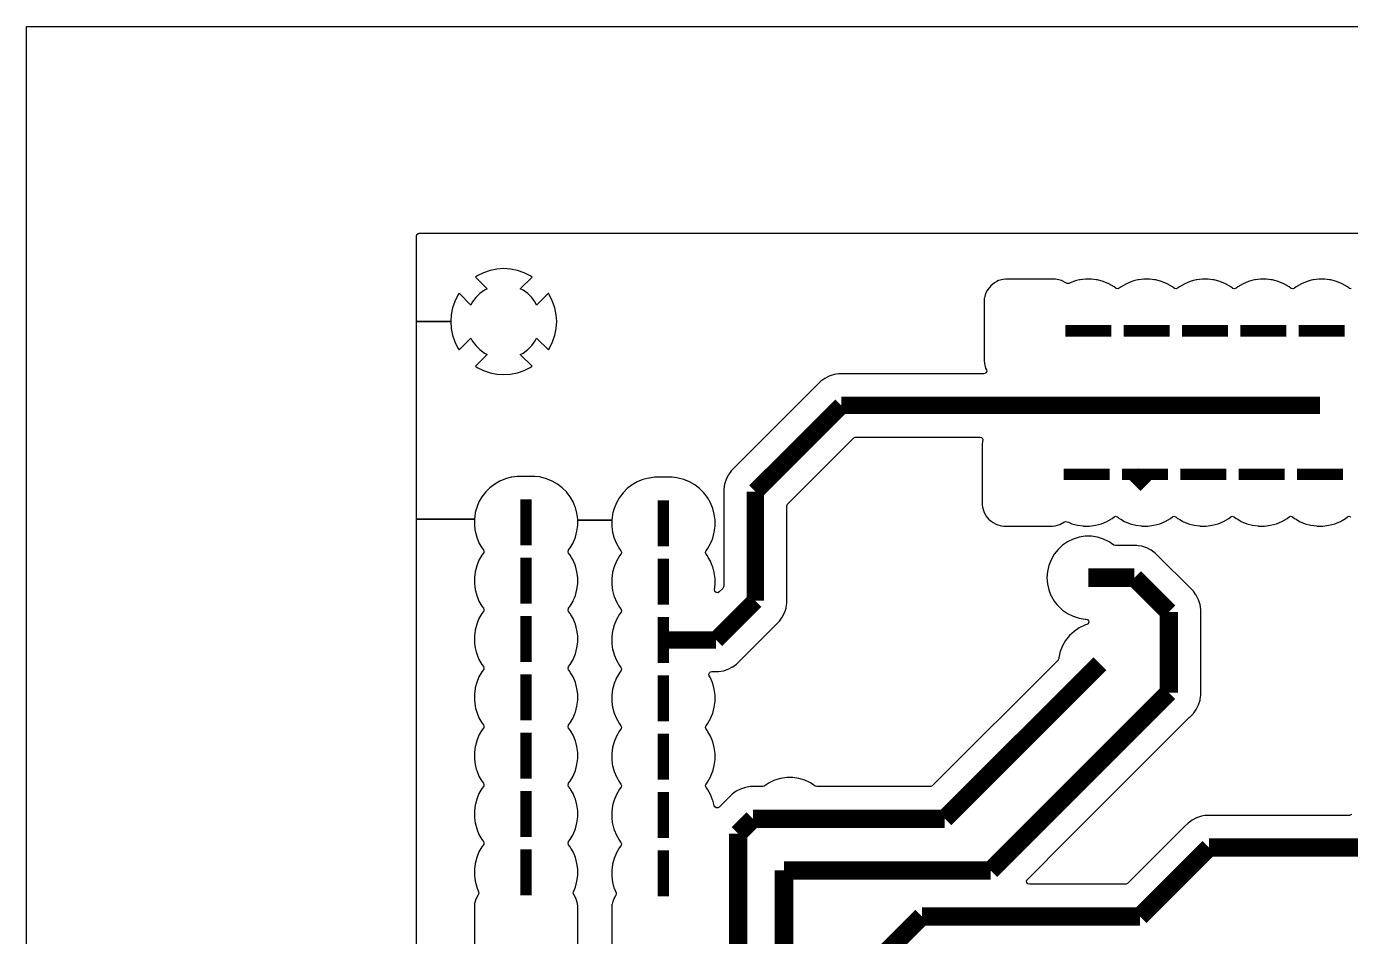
# Model space of a CAD drawing. Extents: x 3.61 to 8.55, y 3.5 to 7.35.
# Drawn here: x 3.613 to 5.882, y 5.793 to 7.353 of the extents above; entities that cross this region are included whole.
import ezdxf

# ---------------------------------------------------------------- set-up
doc = ezdxf.new("R2010")
doc.units = 0
doc.layers.get('0').update_dxf_attribs({"linetype": 'CONTINUOUS'})

msp = doc.modelspace()

# ---------------------------------------------------------------- linework, layer by layer
at = {"color": 0}
msp.add_lwpolyline([(3.61317, 7.35265), (8.54688, 7.35265), (8.54688, 3.50114), (3.61317, 3.50114), (3.61317, 7.35265)], close=True, dxfattribs=at)
at = {"color": 7}
for points in [[(5.88346, 6.90306), (5.88081, 6.9036), (5.8801, 6.90403), (5.8769, 6.90647), (5.868, 6.91162), (5.868, 6.91162), (5.85846, 6.91558), (5.85846, 6.91558), (5.85846, 6.91558), (5.84847, 6.91824), (5.84619, 6.91857), (5.83822, 6.9196), (5.83822, 6.9196), (5.8279, 6.9196), (5.8279, 6.9196), (5.81879, 6.9184), (5.81765, 6.91824), (5.81293, 6.91699), (5.80772, 6.91558), (5.80772, 6.91558), (5.79818, 6.91162), (5.79818, 6.91162), (5.78922, 6.90647), (5.78603, 6.90403), (5.78347, 6.90306), (5.78076, 6.9036), (5.78011, 6.90403), (5.77692, 6.90647), (5.76796, 6.91162), (5.76796, 6.91162), (5.75846, 6.91558), (5.75846, 6.91558), (5.75846, 6.91558), (5.74849, 6.91824), (5.74621, 6.91857), (5.73822, 6.9196), (5.73822, 6.9196), (5.72792, 6.9196), (5.72792, 6.9196), (5.71881, 6.9184), (5.71767, 6.91824), (5.71294, 6.91699), (5.70768, 6.91558), (5.70768, 6.91558), (5.69814, 6.91162), (5.69814, 6.91162), (5.68924, 6.90647), (5.68604, 6.90403), (5.68349, 6.90306), (5.68078, 6.9036), (5.68012, 6.90403), (5.67692, 6.90647), (5.66797, 6.91162), (5.66797, 6.91162), (5.65842, 6.91558), (5.65842, 6.91558), (5.65842, 6.91558), (5.64849, 6.91824), (5.64621, 6.91857), (5.63824, 6.9196), (5.63824, 6.9196), (5.62793, 6.9196), (5.62793, 6.9196), (5.61882, 6.9184), (5.61768, 6.91824), (5.6129, 6.91699), (5.60769, 6.91558), (5.60769, 6.91558), (5.59814, 6.91162), (5.59814, 6.91162), (5.58925, 6.90647), (5.58604, 6.90403), (5.5835, 6.90306), (5.58078, 6.9036), (5.58008, 6.90403), (5.57693, 6.90647), (5.56799, 6.91162), (5.56799, 6.91162), (5.55843, 6.91558), (5.55843, 6.91558), (5.55843, 6.91558), (5.54844, 6.91824), (5.54617, 6.91857), (5.53825, 6.9196), (5.53825, 6.9196), (5.52789, 6.9196), (5.52789, 6.9196), (5.51882, 6.9184), (5.51768, 6.91824), (5.51292, 6.91699), (5.50771, 6.91558), (5.50771, 6.91558), (5.49815, 6.91162), (5.49815, 6.91162), (5.48921, 6.90647), (5.48606, 6.90403), (5.48351, 6.90306), (5.48079, 6.9036), (5.48008, 6.90403), (5.47694, 6.90647), (5.46799, 6.91162), (5.46799, 6.91162), (5.45844, 6.91558), (5.45844, 6.91558), (5.45844, 6.91558), (5.44846, 6.91824), (5.44618, 6.91857), (5.43821, 6.9196), (5.43821, 6.9196), (5.4279, 6.9196), (5.4279, 6.9196), (5.41883, 6.9184), (5.41764, 6.91824), (5.41292, 6.91699), (5.40771, 6.91558), (5.40771, 6.91558), (5.39958, 6.91222), (5.39686, 6.91194), (5.39464, 6.91292), (5.39421, 6.91325), (5.39421, 6.91325), (5.38715, 6.91699), (5.38715, 6.91699), (5.38715, 6.91699), (5.38249, 6.91829), (5.37944, 6.91917), (5.37944, 6.91917), (5.37944, 6.91917), (5.37685, 6.91943), (5.37472, 6.9196), (5.37472, 6.9196), (5.29139, 6.9196), (5.29139, 6.9196), (5.29139, 6.9196), (5.29096, 6.91954), (5.28674, 6.91917), (5.27903, 6.91699), (5.27632, 6.91558), (5.27192, 6.91325), (5.27192, 6.91325), (5.27192, 6.91325), (5.26568, 6.90821), (5.26064, 6.90196), (5.26064, 6.90196), (5.25971, 6.90017), (5.25694, 6.89492), (5.25543, 6.88965), (5.25478, 6.88743), (5.25472, 6.88721), (5.25472, 6.88721), (5.25461, 6.88607), (5.25435, 6.88297), (5.25429, 6.88249), (5.25429, 6.77951), (5.25429, 6.77951), (5.25472, 6.77479), (5.25694, 6.76708), (5.25694, 6.76708), (5.25694, 6.76708), (5.25836, 6.76432), (5.2589, 6.76167), (5.25792, 6.75906), (5.25569, 6.75749), (5.25407, 6.75722), (5.00558, 6.75722), (4.99718, 6.75586), (4.98904, 6.75325), (4.98144, 6.74935), (4.97456, 6.74436), (4.97456, 6.74436), (4.8209, 6.59065), (4.81896, 6.588), (4.81868, 6.58762), (4.81728, 6.58572), (4.81586, 6.58376), (4.81201, 6.57617), (4.81201, 6.57617), (4.80935, 6.56808), (4.80806, 6.55968), (4.80806, 6.39285), (4.80729, 6.39019), (4.80664, 6.38938), (4.80051, 6.38325), (4.79807, 6.38194), (4.79536, 6.38217), (4.79313, 6.38379), (4.79215, 6.38639), (4.79221, 6.38737), (4.79335, 6.39589), (4.79335, 6.40625), (4.79199, 6.41644), (4.78933, 6.42643), (4.78907, 6.42703), (4.78537, 6.43599), (4.78537, 6.43599), (4.78163, 6.44239), (4.78017, 6.44493), (4.77778, 6.44808), (4.77675, 6.45068), (4.77735, 6.45335), (4.77778, 6.45404), (4.78017, 6.45719), (4.78537, 6.46615), (4.78603, 6.46772), (4.78857, 6.4739), (4.78933, 6.47569), (4.79199, 6.48568), (4.79335, 6.49593), (4.79335, 6.50624), (4.79199, 6.5165), (4.78933, 6.52642), (4.78933, 6.52642), (4.78537, 6.53597), (4.78537, 6.53597), (4.78017, 6.54492), (4.77393, 6.55311), (4.77393, 6.55311), (4.7666, 6.56039), (4.7666, 6.56039), (4.7584, 6.56668), (4.74946, 6.57189), (4.74946, 6.57189), (4.73996, 6.57579), (4.73996, 6.57579), (4.73996, 6.57579), (4.72999, 6.5785), (4.72771, 6.57878), (4.71972, 6.57981), (4.71972, 6.57981), (4.68972, 6.57981), (4.68972, 6.57981), (4.68061, 6.57861), (4.67947, 6.5785), (4.66949, 6.57579), (4.66949, 6.57579), (4.66, 6.57189), (4.66, 6.57189), (4.65104, 6.56668), (4.64285, 6.56039), (4.63553, 6.55311), (4.62924, 6.54492), (4.62408, 6.53597), (4.62408, 6.53597), (4.62011, 6.52642), (4.62011, 6.52642), (4.61817, 6.5191), (4.61746, 6.5165), (4.6161, 6.50624), (4.55789, 6.50624), (4.55789, 6.50782), (4.55653, 6.51807), (4.55388, 6.528), (4.5536, 6.52875), (4.54992, 6.53754), (4.54992, 6.53754), (4.54476, 6.5465), (4.53965, 6.55311), (4.53847, 6.55469), (4.53847, 6.55469), (4.53847, 6.55469), (4.53119, 6.56201), (4.53119, 6.56201), (4.523, 6.56825), (4.51406, 6.5734), (4.51406, 6.5734), (4.5045, 6.57736), (4.5045, 6.57736), (4.5045, 6.57736), (4.49451, 6.58008), (4.49224, 6.58035), (4.48432, 6.58143), (4.48432, 6.58143), (4.45426, 6.58143), (4.45426, 6.58143), (4.44521, 6.58018), (4.44407, 6.58008), (4.43408, 6.57736), (4.43408, 6.57736), (4.42453, 6.5734), (4.42453, 6.5734), (4.41558, 6.56825), (4.40739, 6.56201), (4.40012, 6.55469), (4.39382, 6.5465), (4.38867, 6.53754), (4.38867, 6.53754), (4.38471, 6.528), (4.38471, 6.528), (4.38238, 6.51926), (4.38206, 6.51807), (4.38069, 6.50782), (4.28153, 6.50782), (4.28153, 6.84674), (4.34039, 6.84674), (4.34115, 6.8349), (4.34115, 6.8349), (4.34343, 6.82324), (4.34343, 6.82324), (4.34728, 6.81201), (4.34728, 6.81201), (4.35249, 6.80138), (4.35465, 6.79812), (4.35465, 6.79812), (4.37489, 6.81836), (4.37722, 6.81375), (4.38303, 6.80572), (4.39008, 6.79867), (4.39811, 6.79286), (4.40272, 6.79053), (4.38249, 6.77029), (4.38574, 6.76818), (4.39638, 6.76292), (4.39638, 6.76292), (4.40761, 6.75911), (4.40761, 6.75911), (4.41928, 6.75678), (4.41928, 6.75678), (4.4311, 6.75597), (4.44293, 6.75678), (4.44293, 6.75678), (4.45458, 6.75911), (4.45458, 6.75911), (4.46582, 6.76292), (4.46582, 6.76292), (4.47646, 6.76818), (4.47971, 6.77029), (4.45947, 6.79053), (4.46414, 6.79286), (4.47211, 6.79867), (4.47917, 6.80572), (4.48497, 6.81375), (4.48731, 6.81836), (4.50754, 6.79812), (4.50971, 6.80138), (4.51492, 6.81201), (4.51492, 6.81201), (4.51878, 6.82324), (4.51878, 6.82324), (4.52106, 6.8349), (4.52106, 6.8349), (4.52186, 6.84674), (4.52106, 6.85856), (4.52106, 6.85861), (4.51878, 6.87022), (4.51878, 6.87022), (4.51492, 6.88146), (4.51492, 6.88146), (4.50971, 6.89208), (4.50754, 6.89535), (4.48731, 6.87511), (4.48497, 6.87978), (4.47917, 6.88781), (4.47211, 6.89481), (4.46414, 6.90061), (4.45947, 6.903), (4.47971, 6.92318), (4.47646, 6.92535), (4.46582, 6.93056), (4.46582, 6.93056), (4.45458, 6.9344), (4.45458, 6.9344), (4.44293, 6.93668), (4.44293, 6.93668), (4.4311, 6.9375), (4.41928, 6.93668), (4.41928, 6.93668), (4.40761, 6.9344), (4.40761, 6.9344), (4.39638, 6.93056), (4.39638, 6.93056), (4.38574, 6.92535), (4.38249, 6.92318), (4.38249, 6.92318), (4.40272, 6.903), (4.39811, 6.90061), (4.39008, 6.89481), (4.38303, 6.88781), (4.37722, 6.87978), (4.37489, 6.87511), (4.35465, 6.89535), (4.35465, 6.89535), (4.35249, 6.89208), (4.34728, 6.88146), (4.34728, 6.88146), (4.34343, 6.87022), (4.34343, 6.87022), (4.34115, 6.85861), (4.34115, 6.85856), (4.34039, 6.84674), (4.28153, 6.84674), (4.28153, 6.99343), (4.28228, 6.99604), (4.2844, 6.99783), (4.2864, 6.99832), (8.17421, 6.99832)], [(5.88411, 6.00174), (5.88167, 6.00043), (5.88064, 6.00032), (5.64432, 6.00032), (5.64432, 6.00032), (5.6441, 6.00032), (5.63542, 6.00032), (5.6326, 5.99983), (5.62685, 5.99897), (5.6186, 5.99625), (5.6186, 5.99625), (5.61089, 5.99229), (5.60385, 5.98719), (5.60385, 5.98719), (5.59771, 5.98107), (5.59771, 5.98107), (5.54844, 5.93186), (5.50022, 5.88363), (5.49783, 5.88232), (5.49681, 5.88222), (5.33192, 5.88222), (5.32926, 5.88297), (5.32747, 5.88504), (5.3271, 5.88775), (5.32824, 5.89025), (5.32844, 5.89051), (5.39751, 5.95958), (5.6065, 6.16857), (5.6065, 6.16857), (5.60678, 6.16883), (5.60678, 6.16883), (5.6129, 6.17497), (5.618, 6.18201), (5.62196, 6.18972), (5.62468, 6.19803), (5.62489, 6.1996), (5.62597, 6.20654), (5.62597, 6.21522), (5.62597, 6.21544), (5.62597, 6.21544), (5.62597, 6.35303), (5.62597, 6.35303), (5.62468, 6.3616), (5.6231, 6.36643), (5.62196, 6.36985), (5.62196, 6.36985), (5.62028, 6.37321), (5.618, 6.37761), (5.61735, 6.37853), (5.6129, 6.3846), (5.6129, 6.3846), (5.60678, 6.39079), (5.55404, 6.44353), (5.55404, 6.44353), (5.55106, 6.4465), (5.54775, 6.44982), (5.54775, 6.44982), (5.54775, 6.44982), (5.54069, 6.45492), (5.54069, 6.45492), (5.54069, 6.45492), (5.53808, 6.45628), (5.53299, 6.45888), (5.53299, 6.45888), (5.52474, 6.46153), (5.51856, 6.46251), (5.51617, 6.46289), (5.50749, 6.46289), (5.50726, 6.46289), (5.50726, 6.46289), (5.47954, 6.46289), (5.47689, 6.46371), (5.47678, 6.46376), (5.46858, 6.46929), (5.46858, 6.46929), (5.46858, 6.46929), (5.46858, 6.46935), (5.45904, 6.4739), (5.45904, 6.4739), (5.44889, 6.47706), (5.44889, 6.47706), (5.43837, 6.47863), (5.43837, 6.47863), (5.42774, 6.47863), (5.42774, 6.47863), (5.41726, 6.47706), (5.41726, 6.47706), (5.40712, 6.4739), (5.39751, 6.46929), (5.38872, 6.46332), (5.38097, 6.45611), (5.37435, 6.44781), (5.36903, 6.43858), (5.36903, 6.43858), (5.36513, 6.42871), (5.36513, 6.42871), (5.36279, 6.41835), (5.36199, 6.40776), (5.36199, 6.40776), (5.36279, 6.39719), (5.36513, 6.38683), (5.36513, 6.38683), (5.36887, 6.37728), (5.36903, 6.3769), (5.37435, 6.36774), (5.3789, 6.36199), (5.38097, 6.35943), (5.38781, 6.35303), (5.38872, 6.35221), (5.39751, 6.34619), (5.40712, 6.34158), (5.41726, 6.33843), (5.41726, 6.33843), (5.41726, 6.33843), (5.42774, 6.33686), (5.42774, 6.33686), (5.42774, 6.33686), (5.42774, 6.33686), (5.42871, 6.33686), (5.43132, 6.3361), (5.43317, 6.33404), (5.43354, 6.33132), (5.4324, 6.32878), (5.43012, 6.32731), (5.42817, 6.32671), (5.42681, 6.32628), (5.41721, 6.32167), (5.40842, 6.31569), (5.40067, 6.30849), (5.39404, 6.30018), (5.38872, 6.29096), (5.38872, 6.29096), (5.38482, 6.28108), (5.38482, 6.28108), (5.38249, 6.27072), (5.38238, 6.26937), (5.3814, 6.26682), (5.38097, 6.26628), (5.16558, 6.05094), (5.16319, 6.04964), (5.16217, 6.04953), (4.96772, 6.04953), (4.96511, 6.05029), (4.965, 6.05035), (4.95682, 6.05593), (4.95682, 6.05593), (4.95682, 6.05593), (4.95682, 6.05593), (4.94721, 6.06054), (4.94721, 6.06054), (4.93707, 6.06369), (4.93707, 6.06369), (4.9266, 6.06526), (4.9266, 6.06526), (4.91596, 6.06526), (4.91596, 6.06526), (4.90543, 6.06369), (4.90543, 6.06369), (4.89529, 6.06054), (4.88574, 6.05593), (4.88574, 6.05593), (4.87756, 6.05035), (4.87494, 6.04953), (4.87478, 6.04953), (4.86279, 6.04953), (4.86279, 6.04953), (4.86263, 6.04953), (4.85394, 6.04953), (4.85129, 6.0491), (4.84538, 6.04818), (4.83708, 6.04546), (4.83708, 6.04546), (4.82937, 6.04156), (4.82238, 6.0364), (4.82238, 6.0364), (4.81619, 6.03028), (4.80018, 6.01421), (4.79775, 6.01292), (4.79497, 6.01313), (4.79281, 6.01476), (4.79199, 6.01644), (4.79172, 6.01736), (4.78933, 6.02642), (4.78907, 6.02701), (4.78537, 6.03597), (4.78537, 6.03597), (4.78082, 6.04389), (4.78017, 6.04492), (4.77778, 6.04812), (4.77675, 6.05067), (4.77735, 6.05339), (4.77778, 6.05404), (4.78017, 6.05724), (4.78537, 6.06614), (4.78603, 6.06776), (4.78842, 6.07351), (4.78933, 6.07568), (4.79199, 6.08567), (4.79335, 6.09592), (4.79335, 6.10622), (4.79199, 6.11649), (4.78933, 6.12646), (4.78933, 6.12646), (4.78537, 6.13596), (4.78537, 6.13596), (4.78097, 6.14356), (4.78017, 6.14492), (4.77778, 6.14811), (4.77675, 6.15067), (4.77735, 6.15338), (4.77778, 6.15403), (4.78017, 6.15722), (4.78537, 6.16618), (4.78603, 6.16775), (4.78662, 6.16928), (4.78933, 6.17567), (4.79199, 6.18565), (4.79335, 6.1959), (4.79335, 6.20622), (4.79199, 6.21647), (4.78933, 6.22646), (4.78922, 6.22661), (4.78537, 6.236), (4.78537, 6.236), (4.78326, 6.23958), (4.78261, 6.24229), (4.78353, 6.24485), (4.78569, 6.24658), (4.78749, 6.2469), (4.79915, 6.2469), (4.79915, 6.2469), (4.80757, 6.24826), (4.81565, 6.25087), (4.82324, 6.25478), (4.82357, 6.25499), (4.83018, 6.25976), (4.90354, 6.33311), (4.90853, 6.34), (4.91238, 6.3476), (4.91504, 6.35568), (4.91525, 6.35721), (4.91635, 6.36415), (4.91635, 6.53093), (4.91715, 6.53358), (4.91781, 6.5344), (5.03082, 6.64746), (5.03326, 6.64876), (5.03429, 6.64887), (5.24735, 6.64887), (5.24994, 6.64811), (5.25179, 6.64606), (5.25217, 6.64328), (5.25201, 6.64268), (5.25185, 6.64204), (5.25157, 6.64111), (5.25157, 6.64111), (5.25114, 6.63644), (5.25114, 6.53342), (5.25114, 6.53342), (5.25114, 6.53342), (5.25125, 6.5325), (5.25157, 6.52875), (5.25379, 6.52106), (5.25379, 6.52106), (5.25379, 6.52106), (5.25749, 6.51394), (5.25749, 6.51394), (5.26253, 6.50771), (5.26594, 6.50493), (5.26878, 6.50265), (5.27588, 6.49897), (5.28358, 6.49675), (5.28825, 6.49631), (5.37158, 6.49631), (5.37631, 6.49675), (5.384, 6.49897), (5.39106, 6.50265), (5.3915, 6.50299), (5.39399, 6.50407), (5.39643, 6.50369), (5.39899, 6.50265), (5.40457, 6.50032), (5.4145, 6.49767), (5.42432, 6.49636), (5.42475, 6.49631), (5.42475, 6.49631), (5.42475, 6.49631), (5.43506, 6.49631), (5.43506, 6.49631), (5.44532, 6.49767), (5.45529, 6.50032), (5.46485, 6.50429), (5.47379, 6.50944), (5.47694, 6.51188), (5.47954, 6.51292), (5.48221, 6.51232), (5.48292, 6.51188), (5.48606, 6.50944), (5.48893, 6.50782), (5.49501, 6.50429), (5.49501, 6.50429), (5.50456, 6.50032), (5.50456, 6.50032), (5.51454, 6.49767), (5.52431, 6.49636), (5.52474, 6.49631), (5.52474, 6.49631), (5.52474, 6.49631), (5.5351, 6.49631), (5.5351, 6.49631), (5.54531, 6.49767), (5.55528, 6.50032), (5.56483, 6.50429), (5.57379, 6.50944), (5.57693, 6.51188), (5.57954, 6.51292), (5.58219, 6.51232), (5.5829, 6.51188), (5.58604, 6.50944), (5.58892, 6.50782), (5.595, 6.50429), (5.595, 6.50429), (5.60454, 6.50032), (5.60454, 6.50032), (5.61453, 6.49767), (5.62429, 6.49636), (5.62478, 6.49631), (5.62478, 6.49631), (5.62478, 6.49631), (5.6351, 6.49631), (5.6351, 6.49631), (5.64535, 6.49767), (5.65528, 6.50032), (5.66482, 6.50429), (5.67378, 6.50944), (5.67697, 6.51188), (5.67953, 6.51292), (5.68218, 6.51232), (5.68289, 6.51188), (5.68608, 6.50944), (5.68892, 6.50782), (5.69499, 6.50429), (5.69499, 6.50429), (5.70454, 6.50032), (5.70454, 6.50032), (5.71451, 6.49767), (5.72428, 6.49636), (5.72478, 6.49631), (5.72478, 6.49631), (5.72478, 6.49631), (5.73508, 6.49631), (5.73508, 6.49631), (5.74533, 6.49767), (5.75532, 6.50032), (5.76481, 6.50429), (5.77376, 6.50944), (5.77696, 6.51188), (5.77951, 6.51292), (5.78222, 6.51232), (5.78288, 6.51188), (5.78608, 6.50944), (5.78896, 6.50782), (5.79503, 6.50429), (5.79503, 6.50429), (5.80453, 6.50032), (5.80453, 6.50032), (5.81451, 6.49767), (5.82428, 6.49636), (5.82476, 6.49631), (5.82476, 6.49631), (5.82476, 6.49631), (5.83507, 6.49631), (5.83507, 6.49631), (5.84532, 6.49767), (5.85531, 6.50032), (5.86486, 6.50429), (5.87375, 6.50944), (5.87696, 6.51188), (5.8795, 6.51292), (5.88222, 6.51232), (5.88286, 6.51188)], [(4.28153, 5.41368), (4.28153, 6.50782), (4.38069, 6.50782), (4.38069, 6.4975), (4.38167, 6.49013), (4.38206, 6.48725), (4.38471, 6.47726), (4.38471, 6.47726), (4.38867, 6.46772), (4.38867, 6.46772), (4.39382, 6.45882), (4.39626, 6.45562), (4.39725, 6.45307), (4.39671, 6.45036), (4.39626, 6.44965), (4.39382, 6.4465), (4.38867, 6.43756), (4.38867, 6.43756), (4.38471, 6.428), (4.38471, 6.428), (4.38303, 6.42171), (4.38206, 6.41803), (4.38069, 6.40782), (4.38069, 6.39746), (4.38129, 6.39279), (4.38206, 6.38726), (4.38471, 6.37728), (4.38471, 6.37728), (4.38867, 6.36774), (4.38867, 6.36774), (4.39382, 6.35878), (4.39626, 6.35563), (4.39725, 6.35303), (4.39671, 6.35037), (4.39626, 6.34967), (4.39382, 6.34651), (4.38867, 6.33757), (4.38867, 6.33757), (4.38471, 6.32801), (4.38471, 6.32801), (4.38206, 6.31803), (4.38194, 6.31739), (4.38069, 6.30783), (4.38069, 6.29747), (4.38103, 6.29497), (4.38206, 6.28728), (4.38385, 6.28043), (4.38471, 6.27729), (4.38471, 6.27729), (4.38867, 6.26774), (4.38867, 6.26774), (4.39382, 6.25879), (4.39626, 6.25564), (4.39725, 6.25304), (4.39671, 6.25038), (4.39626, 6.24968), (4.39382, 6.24647), (4.38867, 6.23757), (4.38867, 6.23757), (4.38471, 6.22803), (4.38471, 6.22803), (4.38232, 6.21918), (4.38206, 6.21804), (4.38069, 6.20779), (4.38069, 6.19749), (4.38129, 6.19271), (4.38206, 6.18722), (4.38286, 6.18408), (4.38471, 6.17725), (4.38471, 6.17725), (4.38867, 6.16775), (4.38867, 6.16775), (4.39382, 6.15881), (4.39626, 6.1556), (4.39725, 6.15306), (4.39671, 6.15033), (4.39626, 6.14968), (4.39382, 6.14649), (4.38867, 6.13758), (4.38867, 6.13753), (4.38471, 6.12804), (4.38471, 6.12804), (4.38243, 6.11957), (4.38206, 6.11806), (4.38069, 6.10781), (4.38069, 6.0975), (4.38151, 6.09125), (4.38206, 6.08724), (4.38411, 6.07943), (4.38471, 6.07726), (4.38471, 6.07726), (4.38867, 6.06776), (4.38867, 6.06776), (4.39382, 6.05881), (4.39626, 6.05561), (4.39725, 6.05306), (4.39671, 6.05035), (4.39626, 6.04969), (4.39382, 6.0465), (4.38867, 6.03754), (4.38867, 6.03754), (4.38471, 6.028), (4.38471, 6.028), (4.38243, 6.01947), (4.38206, 6.01807), (4.38069, 6.00782), (4.38069, 5.9975), (4.38151, 5.9911), (4.38206, 5.98725), (4.38471, 5.97726), (4.38471, 5.97726), (4.38867, 5.96772), (4.38867, 5.96772), (4.39382, 5.95882), (4.39626, 5.95562), (4.39725, 5.95307), (4.39671, 5.95036), (4.39626, 5.94965), (4.39382, 5.9465), (4.38867, 5.93756), (4.38867, 5.93756), (4.38471, 5.928), (4.38471, 5.928), (4.38206, 5.91803), (4.38069, 5.90782), (4.38069, 5.89746), (4.38135, 5.89247), (4.38206, 5.88726), (4.38471, 5.87728), (4.38471, 5.87728), (4.38807, 5.86914), (4.38835, 5.86643), (4.38737, 5.86421), (4.38704, 5.86382), (4.38704, 5.86382), (4.38331, 5.85672), (4.38157, 5.85064), (4.38113, 5.84907), (4.38113, 5.84901), (4.38113, 5.84901), (4.38069, 5.84429), (4.38069, 5.76101)], [(4.55789, 5.76101), (4.55789, 5.84429), (4.55746, 5.84901), (4.55528, 5.85656), (4.55528, 5.85672), (4.55528, 5.85672), (4.55528, 5.85672), (4.55154, 5.86382), (4.55122, 5.86421), (4.55018, 5.86675), (4.55051, 5.86914), (4.55388, 5.87728), (4.55653, 5.88726), (4.55789, 5.89746), (4.55789, 5.90782), (4.55653, 5.91803), (4.55388, 5.928), (4.55154, 5.9336), (4.54992, 5.93756), (4.54992, 5.93756), (4.54628, 5.9439), (4.54476, 5.9465), (4.54232, 5.94965), (4.54135, 5.95226), (4.54189, 5.95492), (4.54232, 5.95562), (4.54476, 5.95882), (4.54992, 5.96772), (4.55388, 5.97726), (4.55653, 5.98725), (4.55789, 5.9975), (4.55789, 6.00782), (4.55653, 6.01807), (4.55388, 6.028), (4.55251, 6.03125), (4.54992, 6.03754), (4.54992, 6.03754), (4.54628, 6.04389), (4.54476, 6.0465), (4.54232, 6.04969), (4.54135, 6.05225), (4.54189, 6.0549), (4.54232, 6.05561), (4.54476, 6.05881), (4.54992, 6.06776), (4.55388, 6.07726), (4.55653, 6.08724), (4.55789, 6.0975), (4.55789, 6.10781), (4.55653, 6.11806), (4.55388, 6.12804), (4.55214, 6.13217), (4.54992, 6.13753), (4.54992, 6.13758), (4.5459, 6.14447), (4.54476, 6.14649), (4.54232, 6.14968), (4.54135, 6.15224), (4.54189, 6.15494), (4.54232, 6.1556), (4.54476, 6.15881), (4.54992, 6.16775), (4.5504, 6.16883), (4.55296, 6.17497), (4.55388, 6.17725), (4.55653, 6.18722), (4.55789, 6.19749), (4.55789, 6.20779), (4.55653, 6.21804), (4.55388, 6.22803), (4.55388, 6.22803), (4.54992, 6.23757), (4.54992, 6.23757), (4.54568, 6.2449), (4.54476, 6.24647), (4.54232, 6.24968), (4.54135, 6.25222), (4.54189, 6.25493), (4.54232, 6.25564), (4.54476, 6.25879), (4.54992, 6.26774), (4.55388, 6.27729), (4.55653, 6.28728), (4.55789, 6.29747), (4.55789, 6.30783), (4.55653, 6.31803), (4.55388, 6.32801), (4.5535, 6.32894), (4.54992, 6.33757), (4.54992, 6.33757), (4.54611, 6.34413), (4.54476, 6.34651), (4.54232, 6.34967), (4.54135, 6.35221), (4.54189, 6.35493), (4.54232, 6.35563), (4.54476, 6.35878), (4.54992, 6.36774), (4.55067, 6.36951), (4.55219, 6.37321), (4.55388, 6.37728), (4.55653, 6.38726), (4.55789, 6.39746), (4.55789, 6.40782), (4.55653, 6.41803), (4.55388, 6.428), (4.55388, 6.42806), (4.54992, 6.43756), (4.54992, 6.43756), (4.54715, 6.44239), (4.54476, 6.4465), (4.54232, 6.44965), (4.54135, 6.45226), (4.54189, 6.45492), (4.54232, 6.45562), (4.54476, 6.45882), (4.54992, 6.46772), (4.55388, 6.47726), (4.55653, 6.48725), (4.55789, 6.4975), (4.55789, 6.50624), (4.6161, 6.50624), (4.6161, 6.49593), (4.61686, 6.49018), (4.61746, 6.48568), (4.61979, 6.47694), (4.62011, 6.47569), (4.62011, 6.47569), (4.62408, 6.46615), (4.62408, 6.46615), (4.62924, 6.45719), (4.63167, 6.45404), (4.63271, 6.4515), (4.63211, 6.44879), (4.63167, 6.44808), (4.62924, 6.44493), (4.62408, 6.43599), (4.62408, 6.43599), (4.62011, 6.42643), (4.62011, 6.42643), (4.61762, 6.41699), (4.61746, 6.41644), (4.6161, 6.40625), (4.6161, 6.39589), (4.61681, 6.39079), (4.61746, 6.38569), (4.61979, 6.3769), (4.62011, 6.37571), (4.62011, 6.37571), (4.62408, 6.36615), (4.62408, 6.36615), (4.62924, 6.35721), (4.63167, 6.35406), (4.63271, 6.35146), (4.63211, 6.34879), (4.63167, 6.3481), (4.62924, 6.34494), (4.62408, 6.33599), (4.62408, 6.33599), (4.62011, 6.32644), (4.62011, 6.32644), (4.61778, 6.31771), (4.61746, 6.31646), (4.6161, 6.30621), (4.6161, 6.2959), (4.61714, 6.28825), (4.61746, 6.28564), (4.62007, 6.2761), (4.62011, 6.27572), (4.62011, 6.27572), (4.62408, 6.26617), (4.62408, 6.26617), (4.62924, 6.25722), (4.63167, 6.25401), (4.63271, 6.25146), (4.63211, 6.24881), (4.63167, 6.2481), (4.62924, 6.2449), (4.62408, 6.236), (4.62408, 6.236), (4.62011, 6.22646), (4.62011, 6.22646), (4.61838, 6.21983), (4.61746, 6.21647), (4.6161, 6.20622), (4.6161, 6.1959), (4.61692, 6.18972), (4.61746, 6.18565), (4.62011, 6.17567), (4.62011, 6.17567), (4.62408, 6.16618), (4.62408, 6.16618), (4.62924, 6.15722), (4.63167, 6.15403), (4.63271, 6.15147), (4.63211, 6.14876), (4.63167, 6.14811), (4.62924, 6.14492), (4.62408, 6.13596), (4.62408, 6.13596), (4.62011, 6.12646), (4.62011, 6.12646), (4.61746, 6.11649), (4.6161, 6.10622), (4.6161, 6.09592), (4.61714, 6.08826), (4.61746, 6.08567), (4.62011, 6.07568), (4.62011, 6.07568), (4.62408, 6.06614), (4.62408, 6.06614), (4.62924, 6.05724), (4.63167, 6.05404), (4.63271, 6.05149), (4.63211, 6.04878), (4.63167, 6.04812), (4.62924, 6.04492), (4.62408, 6.03597), (4.62408, 6.03597), (4.62011, 6.02642), (4.62011, 6.02642), (4.61828, 6.01947), (4.61746, 6.0165), (4.6161, 6.00624), (4.6161, 5.99593), (4.61719, 5.98796), (4.61746, 5.98568), (4.61996, 5.9764), (4.62011, 5.97569), (4.62011, 5.97569), (4.62408, 5.96615), (4.62408, 5.96615), (4.62924, 5.95719), (4.63167, 5.95404), (4.63271, 5.9515), (4.63211, 5.94879), (4.63167, 5.94808), (4.62924, 5.94493), (4.62408, 5.93599), (4.62408, 5.93599), (4.62011, 5.92643), (4.62011, 5.92643), (4.61746, 5.91644), (4.6174, 5.9159), (4.6161, 5.90625), (4.6161, 5.89589), (4.61675, 5.89117), (4.61746, 5.88569), (4.62001, 5.87625), (4.62011, 5.87571), (4.62011, 5.87571), (4.62349, 5.86757), (4.62381, 5.86486), (4.62278, 5.86263), (4.62244, 5.86225), (4.62244, 5.86225), (4.61876, 5.85514), (4.61735, 5.85021), (4.61669, 5.84799), (4.61654, 5.84744), (4.61654, 5.84744), (4.6161, 5.84272), (4.6161, 5.75944)]]:
    msp.add_lwpolyline(points, dxfattribs=at)
for points, const_width in [([(5.43306, 6.84082), (5.43306, 6.82113)], 0.07874), ([(5.5331, 6.84082), (5.5331, 6.82113)], 0.07874), ([(5.63308, 6.84082), (5.63308, 6.82113)], 0.07874), ([(5.73307, 6.84082), (5.73307, 6.82113)], 0.07874), ([(5.83306, 6.84082), (5.83306, 6.82113)], 0.07874), ([(5.00982, 6.70301), (4.86219, 6.55539)], 0.02953), ([(5.82992, 6.70301), (5.00982, 6.70301)], 0.02953), ([(5.4299, 6.57508), (5.4299, 6.59478)], 0.07874), ([(5.52989, 6.57508), (5.52989, 6.59478)], 0.07874), ([(5.62993, 6.57508), (5.62993, 6.59478)], 0.07874), ([(5.72993, 6.57508), (5.72993, 6.59478)], 0.07874), ([(5.82992, 6.57508), (5.82992, 6.59478)], 0.07874), ([(5.51183, 6.56685), (5.52989, 6.5849)], 0.02953), ([(4.86219, 6.55539), (4.86219, 6.36838)], 0.02953), ([(4.45947, 6.50265), (4.47911, 6.50265)], 0.07874), ([(4.71457, 6.50108), (4.69488, 6.50108)], 0.07874), ([(4.45947, 6.40267), (4.47911, 6.40267)], 0.07874), ([(4.71457, 6.4011), (4.69488, 6.4011)], 0.07874), ([(5.51183, 6.40776), (5.43306, 6.40776)], 0.0315), ([(5.57086, 6.34868), (5.51183, 6.40776)], 0.0315), ([(4.86219, 6.36838), (4.79486, 6.30106)], 0.02953), ([(5.57086, 6.21089), (5.57086, 6.34868)], 0.0315), ([(4.45947, 6.30263), (4.47911, 6.30263)], 0.07874), ([(4.71457, 6.30106), (4.69488, 6.30106)], 0.07874), ([(4.79486, 6.30106), (4.70469, 6.30106)], 0.02953), ([(5.45275, 6.26014), (5.18701, 5.99436)], 0.0315), ([(4.45947, 6.20264), (4.47911, 6.20264)], 0.07874), ([(4.71457, 6.20107), (4.69488, 6.20107)], 0.07874), ([(5.26574, 5.90582), (5.57086, 6.21089)], 0.0315), ([(4.45947, 6.10265), (4.47911, 6.10265)], 0.07874), ([(4.71457, 6.10107), (4.69488, 6.10107)], 0.07874), ([(4.45947, 6.00265), (4.47911, 6.00265)], 0.07874), ([(4.71457, 6.00108), (4.69488, 6.00108)], 0.07874), ([(4.85829, 5.99436), (4.83268, 5.96881)], 0.0315), ([(4.92128, 5.99436), (4.85829, 5.99436)], 0.0315), ([(5.18701, 5.99436), (4.92128, 5.99436)], 0.0315), ([(4.83268, 5.96881), (4.83268, 5.75814)], 0.0315), ([(5.63976, 5.94515), (5.52165, 5.82704)], 0.0315), ([(5.90549, 5.94515), (5.63976, 5.94515)], 0.0315), ([(4.45947, 5.90267), (4.47911, 5.90267)], 0.07874), ([(4.71457, 5.9011), (4.69488, 5.9011)], 0.07874), ([(4.9114, 5.90582), (5.26574, 5.90582)], 0.0315), ([(4.9114, 5.90582), (4.9114, 5.71881)], 0.0315), ([(5.14763, 5.82704), (4.95079, 5.63021)], 0.0315), ([(5.52165, 5.82704), (5.14763, 5.82704)], 0.0315)]:
    msp.add_lwpolyline(points, dxfattribs=dict(at, const_width=const_width))

doc.saveas('drawing.dxf')
